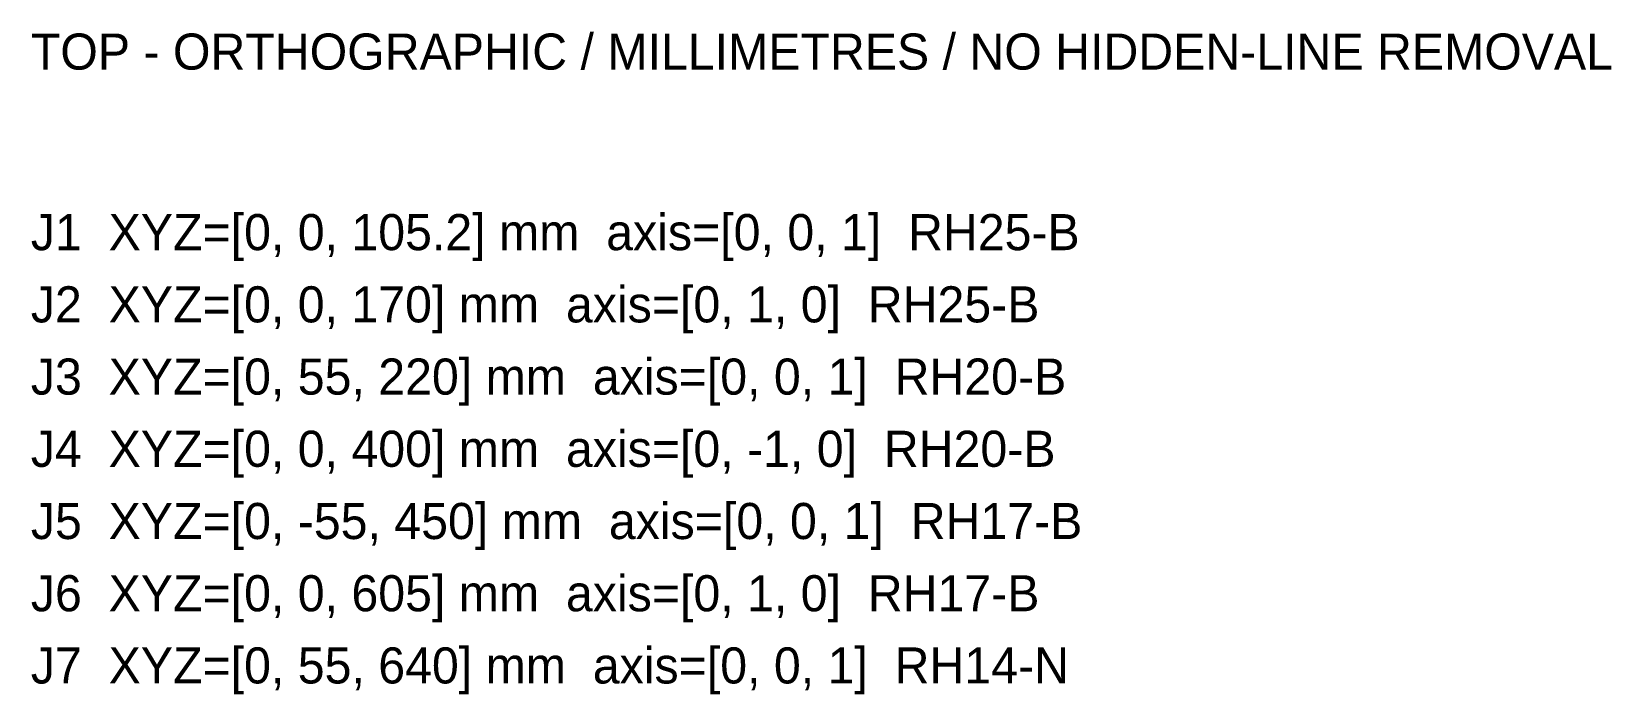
# Model space of a CAD drawing. Header units: millimetres. Extents: x -180 to 1414, y -663 to 972.
# Drawn here: x 1020.2 to 1414.1, y 99.3 to 264.5 of the extents above; entities that cross this region are included whole.
import ezdxf

# ---------------------------------------------------------------- set-up
doc = ezdxf.new("R2010")
doc.units = ezdxf.units.MM

msp = doc.modelspace()

# ---------------------------------------------------------------- texts
for s, p in [('TOP - ORTHOGRAPHIC / MILLIMETRES / NO HIDDEN-LINE REMOVAL', (1020, 255)), ('J1  XYZ=[0, 0, 105.2] mm  axis=[0, 0, 1]  RH25-B', (1020, 210)), ('J2  XYZ=[0, 0, 170] mm  axis=[0, 1, 0]  RH25-B', (1020, 192)), ('J3  XYZ=[0, 55, 220] mm  axis=[0, 0, 1]  RH20-B', (1020, 174)), ('J4  XYZ=[0, 0, 400] mm  axis=[0, -1, 0]  RH20-B', (1020, 156)), ('J5  XYZ=[0, -55, 450] mm  axis=[0, 0, 1]  RH17-B', (1020, 138)), ('J6  XYZ=[0, 0, 605] mm  axis=[0, 1, 0]  RH17-B', (1020, 120)), ('J7  XYZ=[0, 55, 640] mm  axis=[0, 0, 1]  RH14-N', (1020, 102))]:
    msp.add_text(s, height=9).set_placement(p)

doc.saveas('drawing.dxf')
